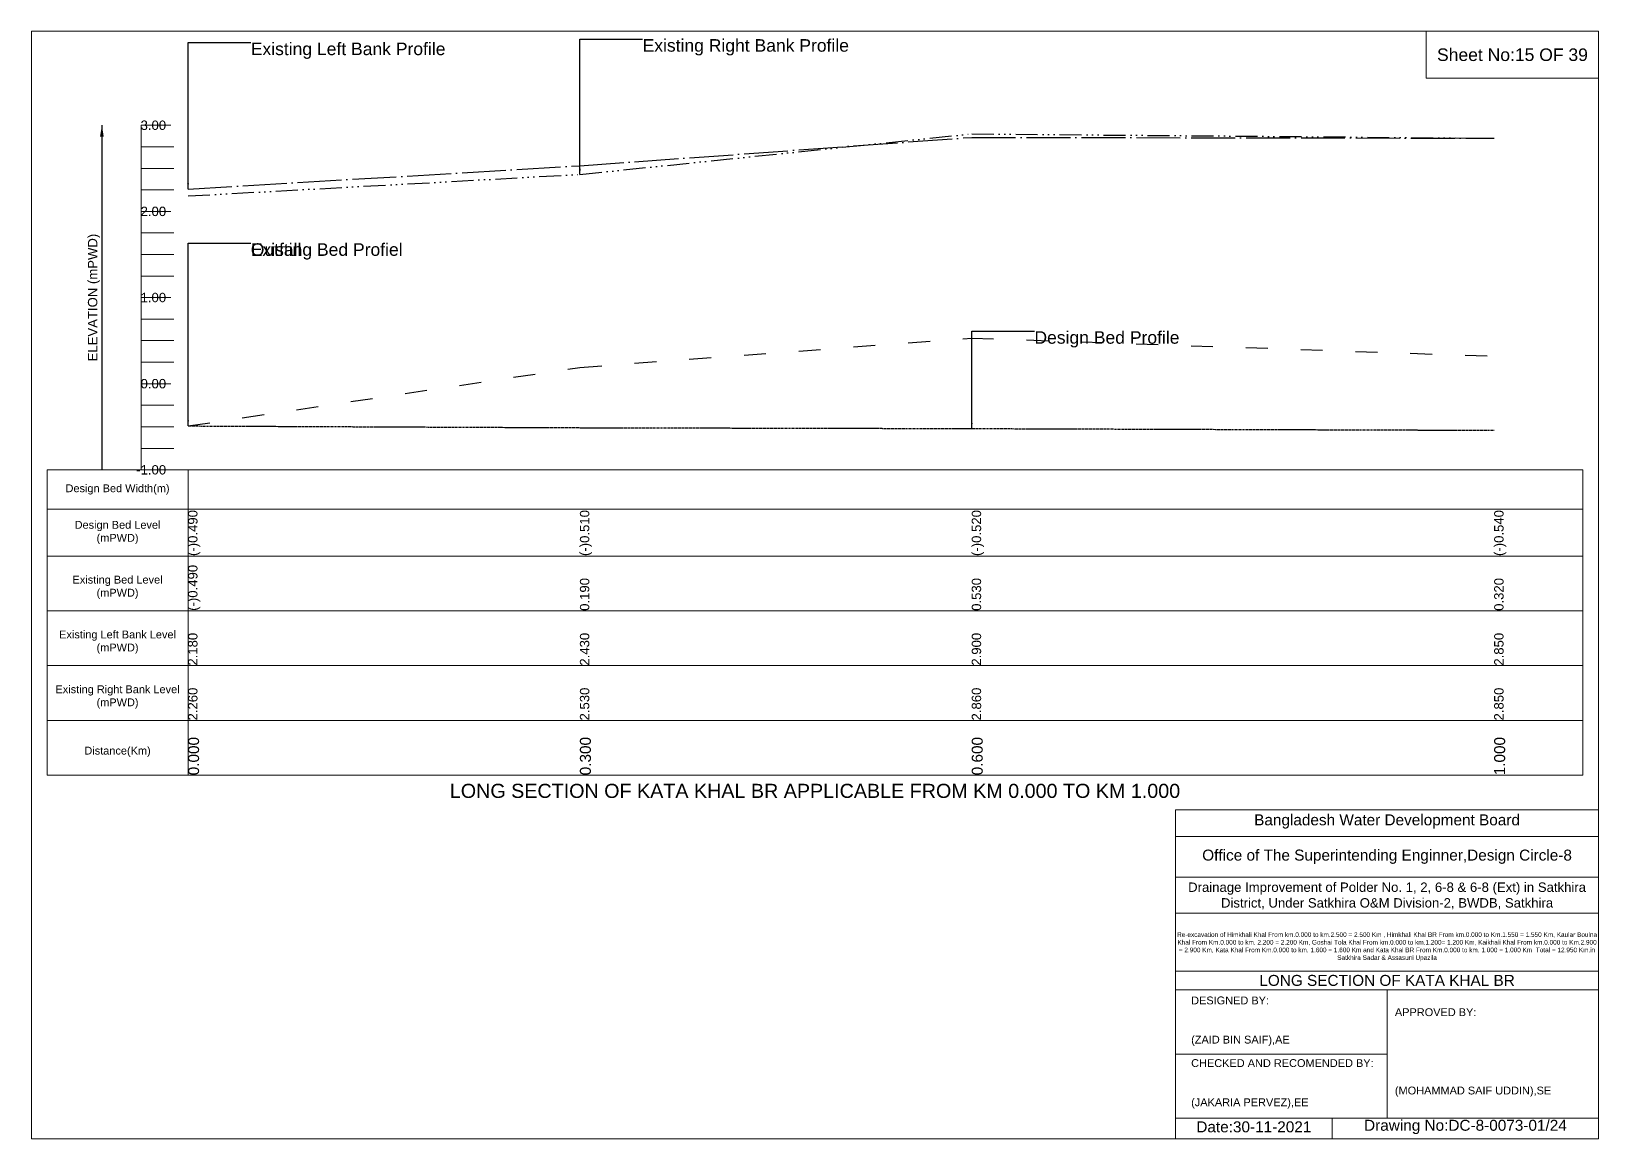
# Model space of a CAD drawing. Header units: inches. Extents: x 93000 to 486000, y -4242 to 0.
# Drawn here: x 240000 to 246000, y -4242 to 0 of the extents above; entities that cross this region are included whole.
import ezdxf

# ---------------------------------------------------------------- set-up
doc = ezdxf.new("R2010")
doc.units = ezdxf.units.IN
doc.header["$LTSCALE"] = 7
doc.header["$MEASUREMENT"] = 0
for name, pattern in [('ACAD_ISO03W100', [30, 12, -18]), ('ACAD_ISO04W100', [30, 24, -3, 0, -3]), ('ACAD_ISO14W100', [24, 12, -3, 0, -3, 0, -3, 0, -3]), ('CENTER', [2, 1.25, -0.25, 0.25, -0.25])]:
    doc.linetypes.add(name, pattern=pattern)
for name, color, linetype, lineweight in [('Cross section Data Border', 7, 'Continuous', 9), ('Design Bed Level Long Section', 7, 'CENTER', 25), ('Existing Bed Level for Long Section', 7, 'ACAD_ISO03W100', 25), ('Existing Left Bank of Long section', 7, 'ACAD_ISO04W100', 25), ('Existing Right Bank of Long Section', 7, 'ACAD_ISO14W100', 25), ('Long Section Border', 7, 'Continuous', 9), ('Long Section Labels', 7, 'Continuous', 9), ('Vscale for Long Section', 7, 'Continuous', 9)]:
    doc.layers.add(name, color=color, linetype=linetype, lineweight=lineweight)
doc.styles.get("Standard").update_dxf_attribs({"font": 'arial.ttf'})
doc.dimstyles.get("Standard").update_dxf_attribs({"dimtxt": 0.18, "dimasz": 0.18, "dimexe": 0.18, "dimexo": 0.0625, "dimgap": 0.09, "dimtad": 0, "dimtih": 1, "dimtoh": 1, "dimdec": 4, "dimzin": 0, "dimdsep": 46, "dimtxsty": 'Standard', "dimcen": 0.09, "dimadec": 0, "dimazin": 0, "dimtfac": 1, "dimtdec": 4, "dimtofl": 0, "dimtmove": 0, "dimatfit": 3, "dimfxl": 1, "dimtolj": 1, "dimtzin": 0, "dimarcsym": 0})

msp = doc.modelspace()

# ---------------------------------------------------------------- linework, layer by layer
at = {"layer": 'Cross section Data Border'}
for points in [[(240000, 0), (246000, 0), (246000, -4242), (240000, -4242)], [(245340, 0), (246000, 0), (246000, -180), (245340, -180)]]:
    msp.add_lwpolyline(points, close=True, dxfattribs=at)
for points in [[(244380, -4242), (244380, -2982), (246000, -2982)], [(244380, -3084), (246000, -3084)], [(244380, -3240), (246000, -3240)], [(244380, -3378), (246000, -3378)], [(244380, -3600), (246000, -3600)], [(244380, -3672), (246000, -3672)], [(245190, -3672), (245190, -4164)], [(244380, -3918), (245190, -3918)], [(244380, -4164), (246000, -4164)], [(244980, -4164), (244980, -4242)]]:
    msp.add_lwpolyline(points, dxfattribs=at)
at = {"layer": 'Design Bed Level Long Section'}
msp.add_lwpolyline([(240600, -1511.7), (242100, -1518.3), (243600, -1521.6), (245600, -1528.2)], dxfattribs=at)
at = {"layer": 'Existing Bed Level for Long Section'}
msp.add_lwpolyline([(240600, -1511.7), (242100, -1287.3), (243600, -1175.1), (245600, -1244.4)], dxfattribs=at)
at = {"layer": 'Existing Left Bank of Long section'}
msp.add_lwpolyline([(240600, -604.2), (242100, -515.1), (243600, -406.2), (245600, -409.5)], dxfattribs=at)
at = {"layer": 'Existing Right Bank of Long Section'}
msp.add_lwpolyline([(240600, -630.6), (242100, -548.1), (243600, -393), (245600, -409.5)], dxfattribs=at)
at = {"layer": 'Long Section Border'}
msp.add_lwpolyline([(240060, -1680), (245940, -1680), (245940, -2850), (240060, -2850)], close=True, dxfattribs=at)
for points in [[(240600, -1680), (240600, -2850)], [(240060, -1830), (245940, -1830)], [(240060, -2010), (245940, -2010)], [(240060, -2220), (245940, -2220)], [(240060, -2430), (245940, -2430)], [(240060, -2640), (245940, -2640)]]:
    msp.add_lwpolyline(points, dxfattribs=at)
at = {"layer": 'Vscale for Long Section'}
for points in [[(240420, -1680), (240420, -1350), (240420, -1020), (240420, -690), (240420, -360)], [(240420, -360), (240534, -360)], [(240420, -442.5), (240546, -442.5)], [(240420, -525), (240546, -525)], [(240420, -607.5), (240546, -607.5)], [(240420, -690), (240534, -690)], [(240420, -772.5), (240546, -772.5)], [(240420, -855), (240546, -855)], [(240420, -937.5), (240546, -937.5)], [(240420, -1020), (240534, -1020)], [(240420, -1102.5), (240546, -1102.5)], [(240420, -1185), (240546, -1185)], [(240420, -1267.5), (240546, -1267.5)], [(240420, -1350), (240534, -1350)], [(240420, -1432.5), (240546, -1432.5)], [(240420, -1515), (240546, -1515)], [(240420, -1597.5), (240546, -1597.5)], [(240420, -1680), (240534, -1680)]]:
    msp.add_lwpolyline(points, dxfattribs=at)

# ---------------------------------------------------------------- texts
at = {"layer": 'Cross section Data Border', "attachment_point": 5}
for s, insert, char_height in [('Sheet No:15 OF 39', (245670, -90), 48), ('Bangladesh Water Development Board', (245190, -3027), 42), ('Office of The Superintending Enginner,Design Circle-8', (245190, -3162), 42)]:
    msp.add_mtext(s, dxfattribs=dict(at, insert=insert, char_height=char_height))
at = {"layer": 'Cross section Data Border'}
for s, insert, char_height, width, attachment_point in [('Drainage Improvement of Polder No. 1, 2, 6-8 & 6-8 (Ext) in Satkhira District, Under Satkhira O&M Division-2, BWDB, Satkhira', (245190, -3312), 36, 1680, 5), ('Re-excavation of Himkhali Khal From km.0.000 to km.2.500 = 2.500 Km , Himkhali Khal BR From km.0.000 to Km.1.550 = 1.550 Km, Kaular Boulna Khal From Km.0.000 to km. 2.200 = 2.200 Km, Goshai Tola Khal From km.0.000 to km.1.200= 1.200 Km, Kaikhali Khal From km.0.000 to Km.2.900 = 2.900 Km, Kata Khal From Km.0.000 to km. 1.600 = 1.600 Km and Kata Khal BR From Km.0.000 to km. 1.000 = 1.000 Km  Total = 12.950 Km.in Satkhira Sadar & Assasuni Upazila', (245190, -3507), 17.611, 1620, 5), ('LONG SECTION OF KATA KHAL BR', (245190, -3636), 42, 1680, 5), ('DESIGNED BY:^J^J^J(ZAID BIN SAIF),AE', (244440, -3792), 30, 840, 4), ('APPROVED BY:^J^J^J^J^J^J(MOHAMMAD SAIF UDDIN),SE', (245220, -3912), 30, 840, 4), ('CHECKED AND RECOMENDED BY:^J^J^J(JAKARIA PERVEZ),EE', (244440, -4032), 30, 840, 4), ('Date:30-11-2021', (244680, -4197), 42, 840, 5), ('Drawing No:DC-8-0073-01/24', (245490, -4197), 42, 1320, 5)]:
    msp.add_mtext(s, dxfattribs=dict(at, insert=insert, char_height=char_height, width=width, attachment_point=attachment_point))
at = {"layer": 'Long Section Border', "attachment_point": 5}
for s, insert, char_height in [('Design Bed Width(m)', (240330, -1755), 30), ('Design Bed Level^J(mPWD)', (240330, -1920), 30), ('Existing Bed Level^J(mPWD)', (240330, -2130), 30), ('Existing Left Bank Level^J(mPWD)', (240330, -2340), 30), ('Existing Right Bank Level^J(mPWD)', (240330, -2550), 30), ('Distance(Km)', (240330, -2760), 30), ('LONG SECTION OF KATA KHAL BR APPLICABLE FROM KM 0.000 TO KM 1.000', (243000, -2910), 54)]:
    msp.add_mtext(s, dxfattribs=dict(at, insert=insert, char_height=char_height))
at = {"layer": 'Long Section Labels', "char_height": 48, "attachment_point": 1}
for s, insert in [('Existing Left Bank Profile', (240840, -43.2)), ('Existing Right Bank Profile', (242340, -30)), ('Outfall', (240840, -812.1)), ('Existing Bed Profiel', (240840, -812.1)), ('Design Bed Profile', (243840, -1148.7))]:
    msp.add_mtext(s, dxfattribs=dict(at, insert=insert))
at = {"layer": 'Vscale for Long Section', "char_height": 36, "attachment_point": 6}
for s, insert in [('3.00', (240516, -360)), ('2.00', (240516, -690)), ('1.00', (240516, -1020)), ('0.00', (240516, -1350)), ('-1.00', (240516, -1680))]:
    msp.add_mtext(s, dxfattribs=dict(at, insert=insert))
at = {"layer": 'Vscale for Long Section', "rotation": 90}
for s, insert, char_height, attachment_point in [('ELEVATION (mPWD)', (240240, -1020), 36, 5), ('(-)0.490', (240600, -2010), 36, 1), ('(-)0.510', (242100, -2010), 36, 1), ('(-)0.520', (243600, -2010), 36, 1), ('(-)0.540', (245600, -2010), 36, 1), ('(-)0.490', (240600, -2220), 36, 1), ('0.190', (242100, -2220), 36, 1), ('0.530', (243600, -2220), 36, 1), ('0.320', (245600, -2220), 36, 1), ('2.180', (240600, -2430), 36, 1), ('2.430', (242100, -2430), 36, 1), ('2.900', (243600, -2430), 36, 1), ('2.850', (245600, -2430), 36, 1), ('2.260', (240600, -2640), 36, 1), ('2.530', (242100, -2640), 36, 1), ('2.860', (243600, -2640), 36, 1), ('2.850', (245600, -2640), 36, 1), ('0.000', (240600, -2850), 42, 1), ('0.300', (242100, -2850), 42, 1), ('0.600', (243600, -2850), 42, 1), ('1.000', (245600, -2850), 42, 1)]:
    msp.add_mtext(s, dxfattribs=dict(at, insert=insert, char_height=char_height, attachment_point=attachment_point))

# ---------------------------------------------------------------- leaders
at = {"layer": 'Long Section Labels', "annotation_type": 0, "has_hookline": 1, "hookline_direction": 0}
for points, text_width in [([(240600, -604.2), (240600, -43.2), (240839.9, -43.2)], 737.4), ([(242100, -548.1), (242100, -30), (242339.9, -30)], 782), ([(240600, -1511.7), (240600, -812.1), (240839.9, -812.1)], 571.4), ([(240600, -1511.7), (240600, -812.1), (240839.9, -812.1)], 185.8), ([(243600, -1521.6), (243600, -1148.7), (243839.9, -1148.7)], 547.4)]:
    msp.add_leader(points, dimstyle='Standard', override={"dimasz": 21.6}, dxfattribs=dict(at, text_width=text_width))
at = {"layer": 'Vscale for Long Section'}
msp.add_leader([(240270, -360), (240270, -1680)], dimstyle='Standard', override={"dimasz": 43.2}, dxfattribs=at)

doc.saveas('drawing.dxf')
